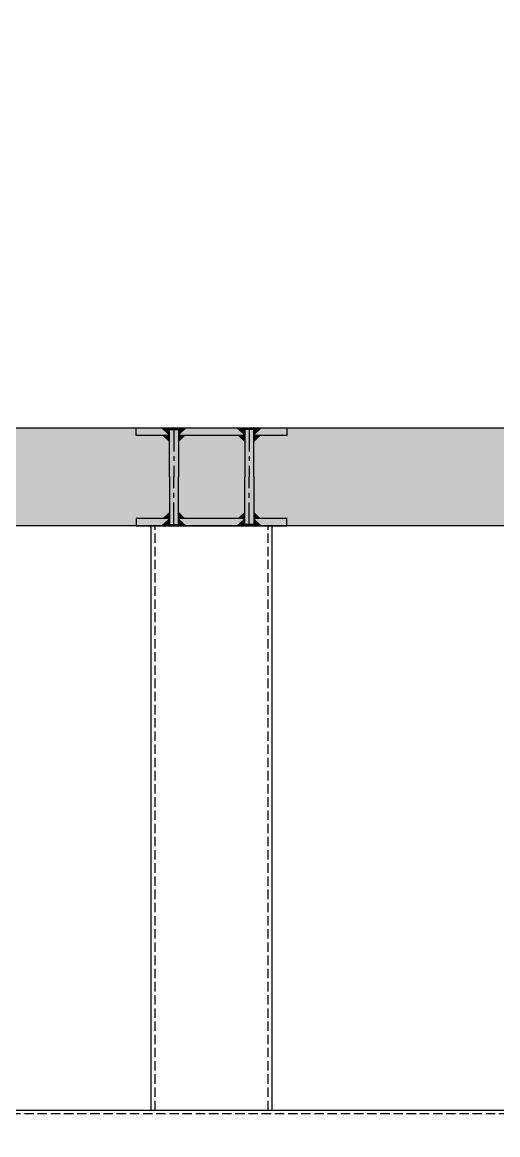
# Model space of a CAD drawing. Extents: x -8792 to 174344, y -43961 to 62816.
# Drawn here: x 98454 to 99085, y -8625 to -7148 of the extents above; entities that cross this region are included whole.
import ezdxf
from ezdxf.xclip import XClip

# ---------------------------------------------------------------- set-up
doc = ezdxf.new("R2010")
doc.units = 0
doc.header["$LTSCALE"] = 50
doc.header["$XCLIPFRAME"] = 0
for name, pattern in [('CENTER', [2, 1.25, -0.25, 0.25, -0.25]), ('DASH', [0.35, 0.25, -0.1]), ('DOT2', [0.125, 0, -0.125]), ('HIDDEN', [0.375, 0.25, -0.125])]:
    doc.linetypes.add(name, pattern=pattern)
for name, color, linetype in [('#填充层', 8, 'Continuous'), ('#结构边线+内凹外凸边线', 5, 'Continuous'), ('#虚线', 8, 'HIDDEN'), ('1 标注线 辅助线', 1, 'CENTER'), ('6 附件', 6, 'Continuous'), ('8 填充 焊缝', 8, 'Continuous'), ('A-FLOR-OTLN', 4, 'DOT2'), ('STEEL', 34, 'Continuous'), ('WA', 34, 'Continuous'), ('吊顶', 7, 'Continuous')]:
    doc.layers.add(name, color=color, linetype=linetype)
pattern_1 = [(45, (-44851.581, -74713.39), (-1.122532015, 1.122532015), []), (135, (-44851.581, -74713.39), (-1.122532015, -1.122532015), [])]
pattern_2 = [(45, (-44645.1513, -75486.3168), (-1.122532015, 1.122532015), []), (135, (-44645.1513, -75486.3168), (-1.122532015, -1.122532015), [])]

# ---------------------------------------------------------------- blocks, each defined once
blk = doc.blocks.new('A$Cbd8d7c8c')
at = {"layer": 'A-FLOR-OTLN', "color": 8}
blk.add_lwpolyline([(-22721.2, -15689.9), (-43719.4, -33393.2, 0.413756), (-43991.6, -36561, 0.189672), (122158.2, -126683, 0.414786), (124666, -124719.5), (133885.2, -48361.9, 0.379931), (116453.3, -23207.9, 0.236452)], format="xyb", dxfattribs=at)
at = {"layer": '吊顶', "const_width": 3}
blk.add_lwpolyline([(36525.2, -42886.2, 0.056654), (31389.8, -41079.3), (30859.1, -40957.8, -0.112536), (21289.5, -36343.7, -0.028917), (3039, -19971, 0.413532), (-633.6, -19953.4), (-31397.9, -50352.8, 0.414781), (-31416.3, -54033.3, 0.170492), (123964.3, -129414.7, 0.412564), (126841.2, -127143.2), (136317.5, -48655.6, 1.269195), (87076.8, -54393.3)], format="xyb", dxfattribs=at)
blk = doc.blocks.new('A$C6136fe7f')
at = {"layer": '8 填充 焊缝'}
h = blk.add_hatch(dxfattribs=at)
h.set_pattern_fill('ANSI37', color=256, scale=0.5, style=0)
h.set_pattern_definition(pattern_2)
h.paths.add_polyline_path([(-66, 130), (-50, 130), (-50, 128), (-56, 128), (-56, 122), (-57, 122)])
h.paths.add_polyline_path([(-64, 120), (-56, 120), (-56, 112)])
h.paths.add_polyline_path([(-57, 120), (-57, 122), (-56, 122), (-56, 120)])
h.paths.add_polyline_path([(-44, 120), (-44, 122), (-43, 122), (-43, 120)])
h.paths.add_polyline_path([(-43, 122), (-44, 122), (-44, 128), (-50, 128), (-50, 130), (-34, 130)])
h.paths.add_polyline_path([(-44, 112), (-44, 120), (-36, 120)])
h = blk.add_hatch(dxfattribs=at)
h.set_pattern_fill('ANSI37', color=256, scale=0.5, style=0)
h.set_pattern_definition(pattern_1)
h.paths.add_polyline_path([(66, 130), (50, 130), (50, 128), (56, 128), (56, 122), (57, 122)])
h.paths.add_polyline_path([(64, 120), (56, 120), (56, 112)])
h.paths.add_polyline_path([(57, 120), (57, 122), (56, 122), (56, 120)])
h.paths.add_polyline_path([(44, 120), (44, 122), (43, 122), (43, 120)])
h.paths.add_polyline_path([(43, 122), (44, 122), (44, 128), (50, 128), (50, 130), (34, 130)])
h.paths.add_polyline_path([(44, 112), (44, 120), (36, 120)])
h = blk.add_hatch(dxfattribs=at)
h.set_pattern_fill('ANSI37', color=256, scale=0.5, style=0)
h.set_pattern_definition(pattern_2)
h.paths.add_polyline_path([(-66, 0), (-50, 0), (-50, 2), (-56, 2), (-56, 8), (-57, 8)])
h.paths.add_polyline_path([(-64, 10), (-56, 10), (-56, 18)])
h.paths.add_polyline_path([(-57, 10), (-57, 8), (-56, 8), (-56, 10)])
h.paths.add_polyline_path([(-44, 10), (-44, 8), (-43, 8), (-43, 10)])
h.paths.add_polyline_path([(-43, 8), (-44, 8), (-44, 2), (-50, 2), (-50, 0), (-34, 0)])
h.paths.add_polyline_path([(-44, 18), (-44, 10), (-36, 10)])
h = blk.add_hatch(dxfattribs=at)
h.set_pattern_fill('ANSI37', color=256, scale=0.5, style=0)
h.set_pattern_definition(pattern_1)
h.paths.add_polyline_path([(66, 0), (50, 0), (50, 2), (56, 2), (56, 8), (57, 8)])
h.paths.add_polyline_path([(64, 10), (56, 10), (56, 18)])
h.paths.add_polyline_path([(57, 10), (57, 8), (56, 8), (56, 10)])
h.paths.add_polyline_path([(44, 10), (44, 8), (43, 8), (43, 10)])
h.paths.add_polyline_path([(43, 8), (44, 8), (44, 2), (50, 2), (50, 0), (34, 0)])
h.paths.add_polyline_path([(44, 18), (44, 10), (36, 10)])
at = {"layer": '1 标注线 辅助线', "ltscale": 0.5}
for p, q in [((-50, 130), (-50, 65)), ((50, 130), (50, 65)), ((-50, 0), (-50, 65)), ((50, 0), (50, 65))]:
    blk.add_line(p, q, dxfattribs=at)
at = {"layer": '6 附件'}
for p, q in [((-57, 122), (-66, 130)), ((-64, 120), (-56, 112)), ((-57, 120), (-57, 122)), ((-36, 120), (-44, 112)), ((-43, 122), (-34, 130)), ((-43, 120), (-43, 122)), ((43, 122), (34, 130)), ((36, 120), (44, 112)), ((43, 120), (43, 122)), ((64, 120), (56, 112)), ((57, 122), (66, 130)), ((57, 120), (57, 122)), ((-64, 10), (-56, 18)), ((-36, 10), (-44, 18)), ((36, 10), (44, 18)), ((64, 10), (56, 18)), ((-57, 8), (-66, 0)), ((-57, 10), (-57, 8)), ((-43, 10), (-43, 8)), ((-43, 8), (-34, 0)), ((43, 8), (34, 0)), ((43, 10), (43, 8)), ((57, 10), (57, 8)), ((57, 8), (66, 0))]:
    blk.add_line(p, q, dxfattribs=at)
at = {"layer": 'STEEL'}
for points in [[(-56, 120), (-100, 120), (-100, 130), (100, 130), (100, 120), (56, 120)], [(-56, 65), (-56, 128), (-44, 128), (-44, 65)], [(44, 120), (-44, 120)], [(56, 65), (56, 128), (44, 128), (44, 65)], [(-56, 65), (-56, 2), (-44, 2), (-44, 65)], [(56, 65), (56, 2), (44, 2), (44, 65)], [(-56, 10), (-100, 10), (-100, 0), (100, 0), (100, 10), (56, 10)], [(44, 10), (-44, 10)]]:
    blk.add_lwpolyline(points, dxfattribs=at)
blk = doc.blocks.new('A$C72e0b4f3')
at = {"layer": '#填充层', "ltscale": 10}
h = blk.add_hatch(dxfattribs=at)
h.set_pattern_fill('钢筋混凝土', color=256, scale=10)
h.set_pattern_definition([(45, (-3885.074, 300), (-17.67767, 17.67767), []), (50, (-3885.074, 300), (71.72602, -6.2752), [7.5, -82.5]), (355, (-3885.074, 300), (-13.87513, 75.2192), [6, -66]), (100.4514, (-3879.1, 299.48), (57.85094, 68.94395), [6.374, -70.1142]), (46.1842, (-3885.07, 320), (106.7241, -16.5519), [11.25, -123.75]), (96.6356, (-3876.18, 318.62), (93.4663, 97.4118), [9.561, -105.1713]), (351.1842, (-3885.07, 320), (93.4662, 97.4119), [9, -99]), (21, (-3875.074, 315), (59.6907, -40.2619), [7.5, -82.5]), (326, (-3875.074, 315), (24.33153, 72.515), [6, -66]), (71.4514, (-3870.1, 311.645), (84.02226, 32.25305), [6.374, -70.1142]), (37.5, (-3885.074, 300), (1.215986, 33.289385), [0, -65.2, 0, -67, 0, -66.25]), (7.5, (-3885.074, 300), (26.30695, 39.44117), [0, -38.2, 0, -63.7, 0, -25.25]), (327.5, (-3907.374, 300), (53.382244, -2.25549), [0, -25, 0, -78, 0, -103.5]), (317.5, (-3917.374, 300), (58.31862, 10.0105), [0, -32.5, 0, -51.8, 0, -73.5])])
h.paths.add_polyline_path([(6245.5, 300), (5845.5, 300), (5845.5, 1120), (-2657, 1120), (-2657, 600), (-3257, 600), (-3257, 1170), (-3885.1, 1170), (-3885.1, 1300), (-2657, 1300), (-2657, 1250), (5995.5, 1250), (5995.5, 1750), (6245.5, 1750)])
at = {"layer": '#结构边线+内凹外凸边线', "ltscale": 10}
blk.add_lwpolyline([(6245.5, 300), (5845.5, 300), (5845.5, 1120), (-2657, 1120), (-2657, 600), (-3257, 600), (-3257, 1170), (-3885.1, 1170), (-3885.1, 1300), (-2657, 1300), (-2657, 1250), (5995.5, 1250), (5995.5, 1750), (6245.5, 1750), (6245.5, 300)], dxfattribs=at)
at = {"layer": '#虚线', "color": 8, "linetype": 'DASH'}
for p, q in [((2644.2, 345), (2644.2, 1120)), ((2794.2, 345), (2794.2, 1120)), ((5799.5, 340), (-1535.8, 340))]:
    blk.add_line(p, q, dxfattribs=at)
at = {"layer": 'WA'}
for points in [[(2639.2, 345), (2639.2, 1120)], [(2759.2, 1120), (2679.2, 1120)], [(2799.2, 1120), (2799.2, 345)], [(-1535.8, 345), (5799.5, 345), (5799.5, 185), (-1535.8, 185)]]:
    blk.add_lwpolyline(points, dxfattribs=at)
at = {"ltscale": 10}
blk.add_blockref('A$C6136fe7f', (2719.2, 1120), dxfattribs=at)

msp = doc.modelspace()

# ---------------------------------------------------------------- block references
at = {"ltscale": 10}
ref = msp.add_blockref('A$Cbd8d7c8c', (-20242.468, 78224.561), dxfattribs=at)
XClip(ref).set_block_clipping_path([(33737.5024453482, -58253.8739175466), (58527.5008306247, -28195.842069268)])
ref = msp.add_blockref('A$Cbd8d7c8c', (22321.982, 94074.685), dxfattribs=at)
XClip(ref).set_block_clipping_path([(76291.0063025201, -72283.9918497168), (103268.9259821397, -47877.3086105986)])
ref = msp.add_blockref('A$C72e0b4f3', (97033.054, -8936.81), dxfattribs=at)
XClip(ref).set_block_clipping_path([(-2823.889841313, -2118.0011099379), (-254.0148247246, 1437.8975418743)])
ref = msp.add_blockref('A$C72e0b4f3', (95985.923, -8936.81), dxfattribs=at)
XClip(ref).set_block_clipping_path([(851.7057187119, -2109.0685101723), (3113.2405753451, 1437.8975418743)])

doc.saveas('drawing.dxf')
